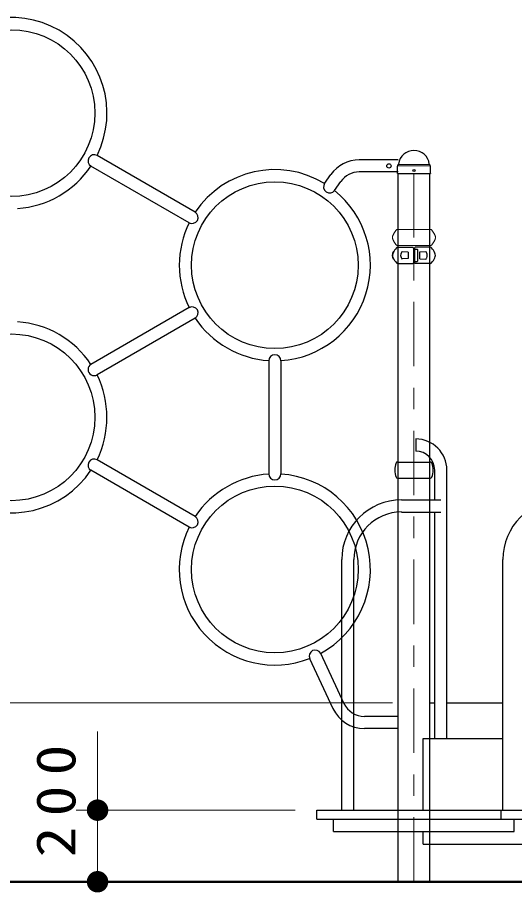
# Model space of a CAD drawing. Units: millimetres on the paper, scale 1:60. Extents: x -385 to 0, y -594 to 267.
# Drawn here: x -303.57 to -280.42, y -231.52 to -190.78 of the extents above; entities that cross this region are included whole.
import ezdxf

# ---------------------------------------------------------------- set-up
doc = ezdxf.new("R2010")
doc.units = ezdxf.units.MM
for name, pattern in [('USER1', [4.5, 2.5, -2]), ('USER2', [6, 3, -1, 1, -1]), ('USER3', [8, 3, -1, 1, -1, 1, -1])]:
    doc.linetypes.add(name, pattern=pattern)
doc.layers.add('LY_1', color=7, linetype='Continuous', lineweight=25)
doc.styles.add('ＭＳ ゴシック', font='')
doc.styles.get('ＭＳ ゴシック').set_extended_font_data('MS Gothic')

# ---------------------------------------------------------------- blocks, each defined once
blk = doc.blocks.new('filled_dot')
at = {"color": 0, "linetype": 'Continuous', "lineweight": -2, "const_width": 1.25}
blk.add_lwpolyline([(-0.625, 0, 1), (0.625, 0, 1)], format="xyb", close=True, dxfattribs=at)

msp = doc.modelspace()

# ---------------------------------------------------------------- linework, layer by layer
at = {"layer": 'LY_1'}
for p, q in [((-295.289, -199.846), (-299.866, -197.204)), ((-285.846, -197.404), (-287.652, -197.404)), ((-295.572, -200.337), (-300.149, -197.694)), ((-285.846, -197.97), (-287.652, -197.97)), ((-285.877, -198.029), (-285.871, -197.698)), ((-285.85, -197.65), (-285.832, -197.631)), ((-284.356, -197.65), (-284.375, -197.631)), ((-284.329, -198.028), (-284.336, -197.698)), ((-289.269, -198.512), (-288.976, -198.093)), ((-285.869, -198.037), (-285.877, -198.029)), ((-285.869, -198.037), (-284.337, -198.037)), ((-285.846, -231.02), (-285.846, -198.037)), ((-284.361, -231.02), (-284.361, -198.037)), ((-284.329, -198.028), (-284.337, -198.037)), ((-288.805, -198.837), (-288.512, -198.418)), ((-285.872, -201.479), (-285.162, -201.479)), ((-285.128, -201.512), (-285.128, -202.195)), ((-285.078, -201.512), (-285.078, -202.195)), ((-285.061, -201.562), (-284.956, -201.567)), ((-284.337, -201.479), (-285.045, -201.479)), ((-284.924, -202.106), (-284.924, -201.601)), ((-286.049, -201.687), (-286.053, -201.687)), ((-286.049, -202.02), (-286.053, -202.02)), ((-285.373, -201.701), (-285.657, -201.686)), ((-285.373, -202.006), (-285.657, -202.021)), ((-285.373, -201.701), (-285.373, -202.006)), ((-284.834, -201.697), (-284.549, -201.682)), ((-284.834, -202.011), (-284.834, -201.697)), ((-284.834, -202.011), (-284.549, -202.026)), ((-285.87, -202.229), (-285.162, -202.229)), ((-285.061, -202.145), (-284.956, -202.14)), ((-284.335, -202.229), (-285.045, -202.229)), ((-295.572, -204.287), (-300.149, -206.929)), ((-295.289, -204.778), (-299.866, -207.42)), ((-291.868, -206.753), (-291.868, -212.038)), ((-291.301, -206.753), (-291.301, -212.038)), ((-285.02, -210.404), (-285.02, -210.97)), ((-295.289, -214.013), (-299.866, -211.37)), ((-285.872, -211.479), (-284.335, -211.479)), ((-295.572, -214.504), (-300.149, -211.861)), ((-285.87, -212.229), (-284.335, -212.229)), ((-284.137, -213.237), (-284.137, -211.854)), ((-283.57, -224.354), (-283.57, -211.854)), ((-285.683, -213.237), (-283.853, -213.237)), ((-285.683, -213.804), (-283.853, -213.804)), ((-284.137, -224.354), (-284.137, -213.804)), ((-288.467, -227.687), (-288.467, -216.02)), ((-287.9, -227.687), (-287.9, -216.02)), ((-280.967, -227.687), (-280.967, -216.02)), ((-289.451, -220.384), (-288.364, -222.714)), ((-289.964, -220.623), (-288.878, -222.954)), ((-284.361, -222.687), (-284.137, -222.687)), ((-283.57, -222.687), (-280.967, -222.687)), ((-285.846, -223.32), (-287.413, -223.32)), ((-285.846, -223.887), (-287.413, -223.887)), ((-284.669, -224.354), (-280.967, -224.354)), ((-284.669, -227.687), (-284.669, -224.354)), ((-289.631, -228.104), (-289.631, -227.687)), ((-289.631, -227.687), (-276.086, -227.687)), ((-281.047, -228.104), (-281.047, -227.687)), ((-289.631, -228.104), (-276.086, -228.104)), ((-288.858, -228.687), (-288.858, -228.104)), ((-280.441, -228.687), (-280.441, -228.104)), ((-288.858, -228.687), (-280.441, -228.687)), ((-284.669, -229.27), (-284.669, -228.687)), ((-284.669, -229.27), (-275.846, -229.27))]:
    msp.add_line(p, q, dxfattribs=at)
at = {"layer": 'LY_1', "lineweight": 13}
for p, q in [((-285.848, -197.678), (-284.359, -197.678)), ((-285.817, -197.62), (-284.391, -197.62)), ((-286.103, -222.687), (-310.631, -222.687)), ((-299.841, -231.02), (-299.841, -224.023)), ((-290.631, -227.687), (-300.841, -227.687))]:
    msp.add_line(p, q, dxfattribs=at)
at = {"layer": 'LY_1', "linetype": 'USER1', "lineweight": 13}
msp.add_line((-285.845, -197.687), (-284.362, -197.687), dxfattribs=at)
at = {"layer": 'LY_1', "linetype": 'USER2', "lineweight": 13}
msp.add_line((-285.103, -231.02), (-285.103, -197.687), dxfattribs=at)
at = {"layer": 'LY_1', "linetype": 'USER3', "lineweight": 13}
for p, q in [((-284.335, -200.645), (-285.87, -200.645)), ((-284.337, -201.395), (-285.872, -201.395))]:
    msp.add_line(p, q, dxfattribs=at)
at = {"layer": 'LY_1', "lineweight": 50}
msp.add_line((-340.047, -231.02), (-211.877, -231.02), dxfattribs=at)
at = {"layer": 'LY_1'}
for centre, radius in [((-303.853, -195.229), 3.883), ((-286.27, -197.687), 0.1), ((-285.103, -197.903), 0.05), ((-291.584, -202.312), 3.883), ((-303.853, -209.395), 3.883), ((-291.584, -216.479), 3.883)]:
    msp.add_circle(centre, radius, dxfattribs=at)
for centre, radius, start, end in [((-303.853, -195.229), 4.45, 333.6505, 146.3495), ((-299.999, -197.454), 0.283, 60, 240), ((-285.103, -197.687), 0.72, 90, 173.3676), ((-285.103, -197.687), 0.72, 6.6324, 90), ((-287.652, -199.02), 1.617, 90, 145), ((-303.853, -195.229), 4.45, 273.6505, 326.3495), ((-291.584, -202.312), 4.45, 58.6505, 146.3495), ((-287.652, -199.02), 1.05, 90, 145), ((-285.801, -197.699), 0.07, 135, 178.996), ((-285.865, -197.598), 0.0467, 315, 353.3676), ((-284.342, -197.598), 0.0467, 186.6324, 225), ((-284.406, -197.699), 0.07, 1.0039, 45), ((-289.032, -198.667), 0.283, 145, 325), ((-291.584, -202.312), 4.45, 273.6505, 51.3495), ((-295.438, -200.087), 0.283, 240, 60), ((-291.584, -202.312), 4.45, 153.6505, 206.3495), ((-285.026, -202.249), 1.167, 140.2209, 154.4416), ((-285.872, -201.545), 0.0667, 90, 140.2209), ((-285.162, -201.512), 0.0333, 0, 90), ((-285.062, -201.579), 0.0167, 87, 180), ((-285.045, -201.512), 0.0333, 90, 180), ((-284.958, -201.601), 0.0333, 1.0841, 87), ((-284.335, -201.545), 0.0667, 39.7791, 90), ((-285.18, -202.249), 1.167, 25.5584, 39.7791), ((-285.853, -201.854), 0.267, 143.1301, 216.8699), ((-285.853, -201.854), 0.25, 154.4416, 205.5584), ((-285.026, -201.458), 1.167, 205.5584, 219.7791), ((-286.053, -201.704), 0.0167, 90, 143.1301), ((-286.053, -202.004), 0.0167, 216.8699, 270), ((-285.494, -201.854), 0.232, 154.6994, 205.3006), ((-284.648, -202.253), 1.167, 151.385, 154.6994), ((-284.648, -201.454), 1.167, 205.3006, 208.615), ((-285.658, -201.703), 0.0167, 87, 151.385), ((-285.658, -202.005), 0.0167, 208.615, 273), ((-284.548, -201.698), 0.0167, 28.6151, 93), ((-284.548, -202.009), 0.0167, 267, 331.385), ((-285.558, -202.249), 1.167, 25.5584, 28.6151), ((-285.558, -201.458), 1.167, 331.385, 334.4416), ((-284.731, -201.854), 0.25, 334.4416, 25.5584), ((-285.18, -201.458), 1.167, 320.2209, 334.4416), ((-284.353, -201.854), 0.25, 334.4416, 25.5584), ((-285.872, -202.162), 0.0667, 219.7791, 270), ((-285.162, -202.195), 0.0333, 270, 0), ((-285.062, -202.129), 0.0167, 180, 273), ((-285.045, -202.195), 0.0333, 180, 270), ((-284.958, -202.106), 0.0333, 273, 358.9158), ((-284.335, -202.162), 0.0667, 270, 320.2209), ((-295.438, -204.537), 0.283, 300, 120), ((-291.584, -202.312), 4.45, 213.6505, 266.3495), ((-303.853, -209.395), 4.45, 33.6505, 86.3495), ((-291.584, -206.762), 0.283, 0, 180), ((-299.999, -207.17), 0.283, 120, 300), ((-303.853, -209.395), 4.45, 153.6505, 326.3495), ((-303.853, -209.395), 4.45, 333.6505, 26.3495), ((-285.02, -211.854), 1.45, 0, 90), ((-285.02, -211.854), 0.883, 0, 90), ((-299.999, -211.62), 0.283, 60, 240), ((-285.06, -211.854), 0.935, 159.1971, 200.8029), ((-285.872, -211.545), 0.0667, 90, 159.1971), ((-284.335, -211.545), 0.0667, 20.8029, 90), ((-285.146, -211.854), 0.935, 339.1971, 20.8029), ((-291.584, -216.479), 4.45, 93.6505, 146.3495), ((-291.584, -212.029), 0.283, 180, 0), ((-291.584, -216.479), 4.45, 298.6505, 86.3495), ((-285.872, -212.162), 0.0667, 200.8029, 270), ((-284.335, -212.162), 0.0667, 270, 339.1971), ((-285.683, -216.02), 2.783, 90, 180), ((-278.183, -216.02), 2.783, 90, 180), ((-285.683, -216.02), 2.217, 90, 180), ((-295.438, -214.254), 0.283, 240, 60), ((-291.584, -216.479), 4.45, 153.6505, 291.3495), ((-289.704, -220.512), 0.283, 25, 205), ((-287.413, -222.27), 1.05, 205, 270), ((-287.413, -222.27), 1.617, 205, 270)]:
    msp.add_arc(centre, radius, start, end, dxfattribs=at)
at = {"layer": 'LY_1', "linetype": 'USER3', "lineweight": 13}
for centre, radius, start, end in [((-285.026, -201.416), 1.167, 140.2209, 154.4416), ((-285.872, -200.712), 0.0667, 90, 140.2209), ((-284.335, -200.712), 0.0667, 39.7791, 90), ((-285.18, -201.416), 1.167, 25.5584, 39.7791), ((-285.853, -201.02), 0.25, 154.4416, 205.5584), ((-285.026, -200.625), 1.167, 205.5584, 219.7791), ((-285.18, -200.625), 1.167, 320.2209, 334.4416), ((-284.353, -201.02), 0.25, 334.4416, 25.5584), ((-285.872, -201.329), 0.0667, 219.7791, 270), ((-284.335, -201.329), 0.0667, 270, 320.2209)]:
    msp.add_arc(centre, radius, start, end, dxfattribs=at)

# ---------------------------------------------------------------- block references
at = {"layer": 'LY_1', "lineweight": 13, "xscale": 0.4, "yscale": 0.4}
for p, rotation in [((-299.841, -227.687), 270), ((-299.841, -231.02), 90)]:
    msp.add_blockref('filled_dot', p, dxfattribs=dict(at, rotation=rotation))

# ---------------------------------------------------------------- texts
at = {"layer": 'LY_1', "insert": (-300.841, -227.023), "char_height": 1.833, "attachment_point": 8, "rotation": 90, "style": 'ＭＳ ゴシック'}
msp.add_mtext('\\T1.33;\\W1.15;200', dxfattribs=at)

doc.saveas('drawing.dxf')
